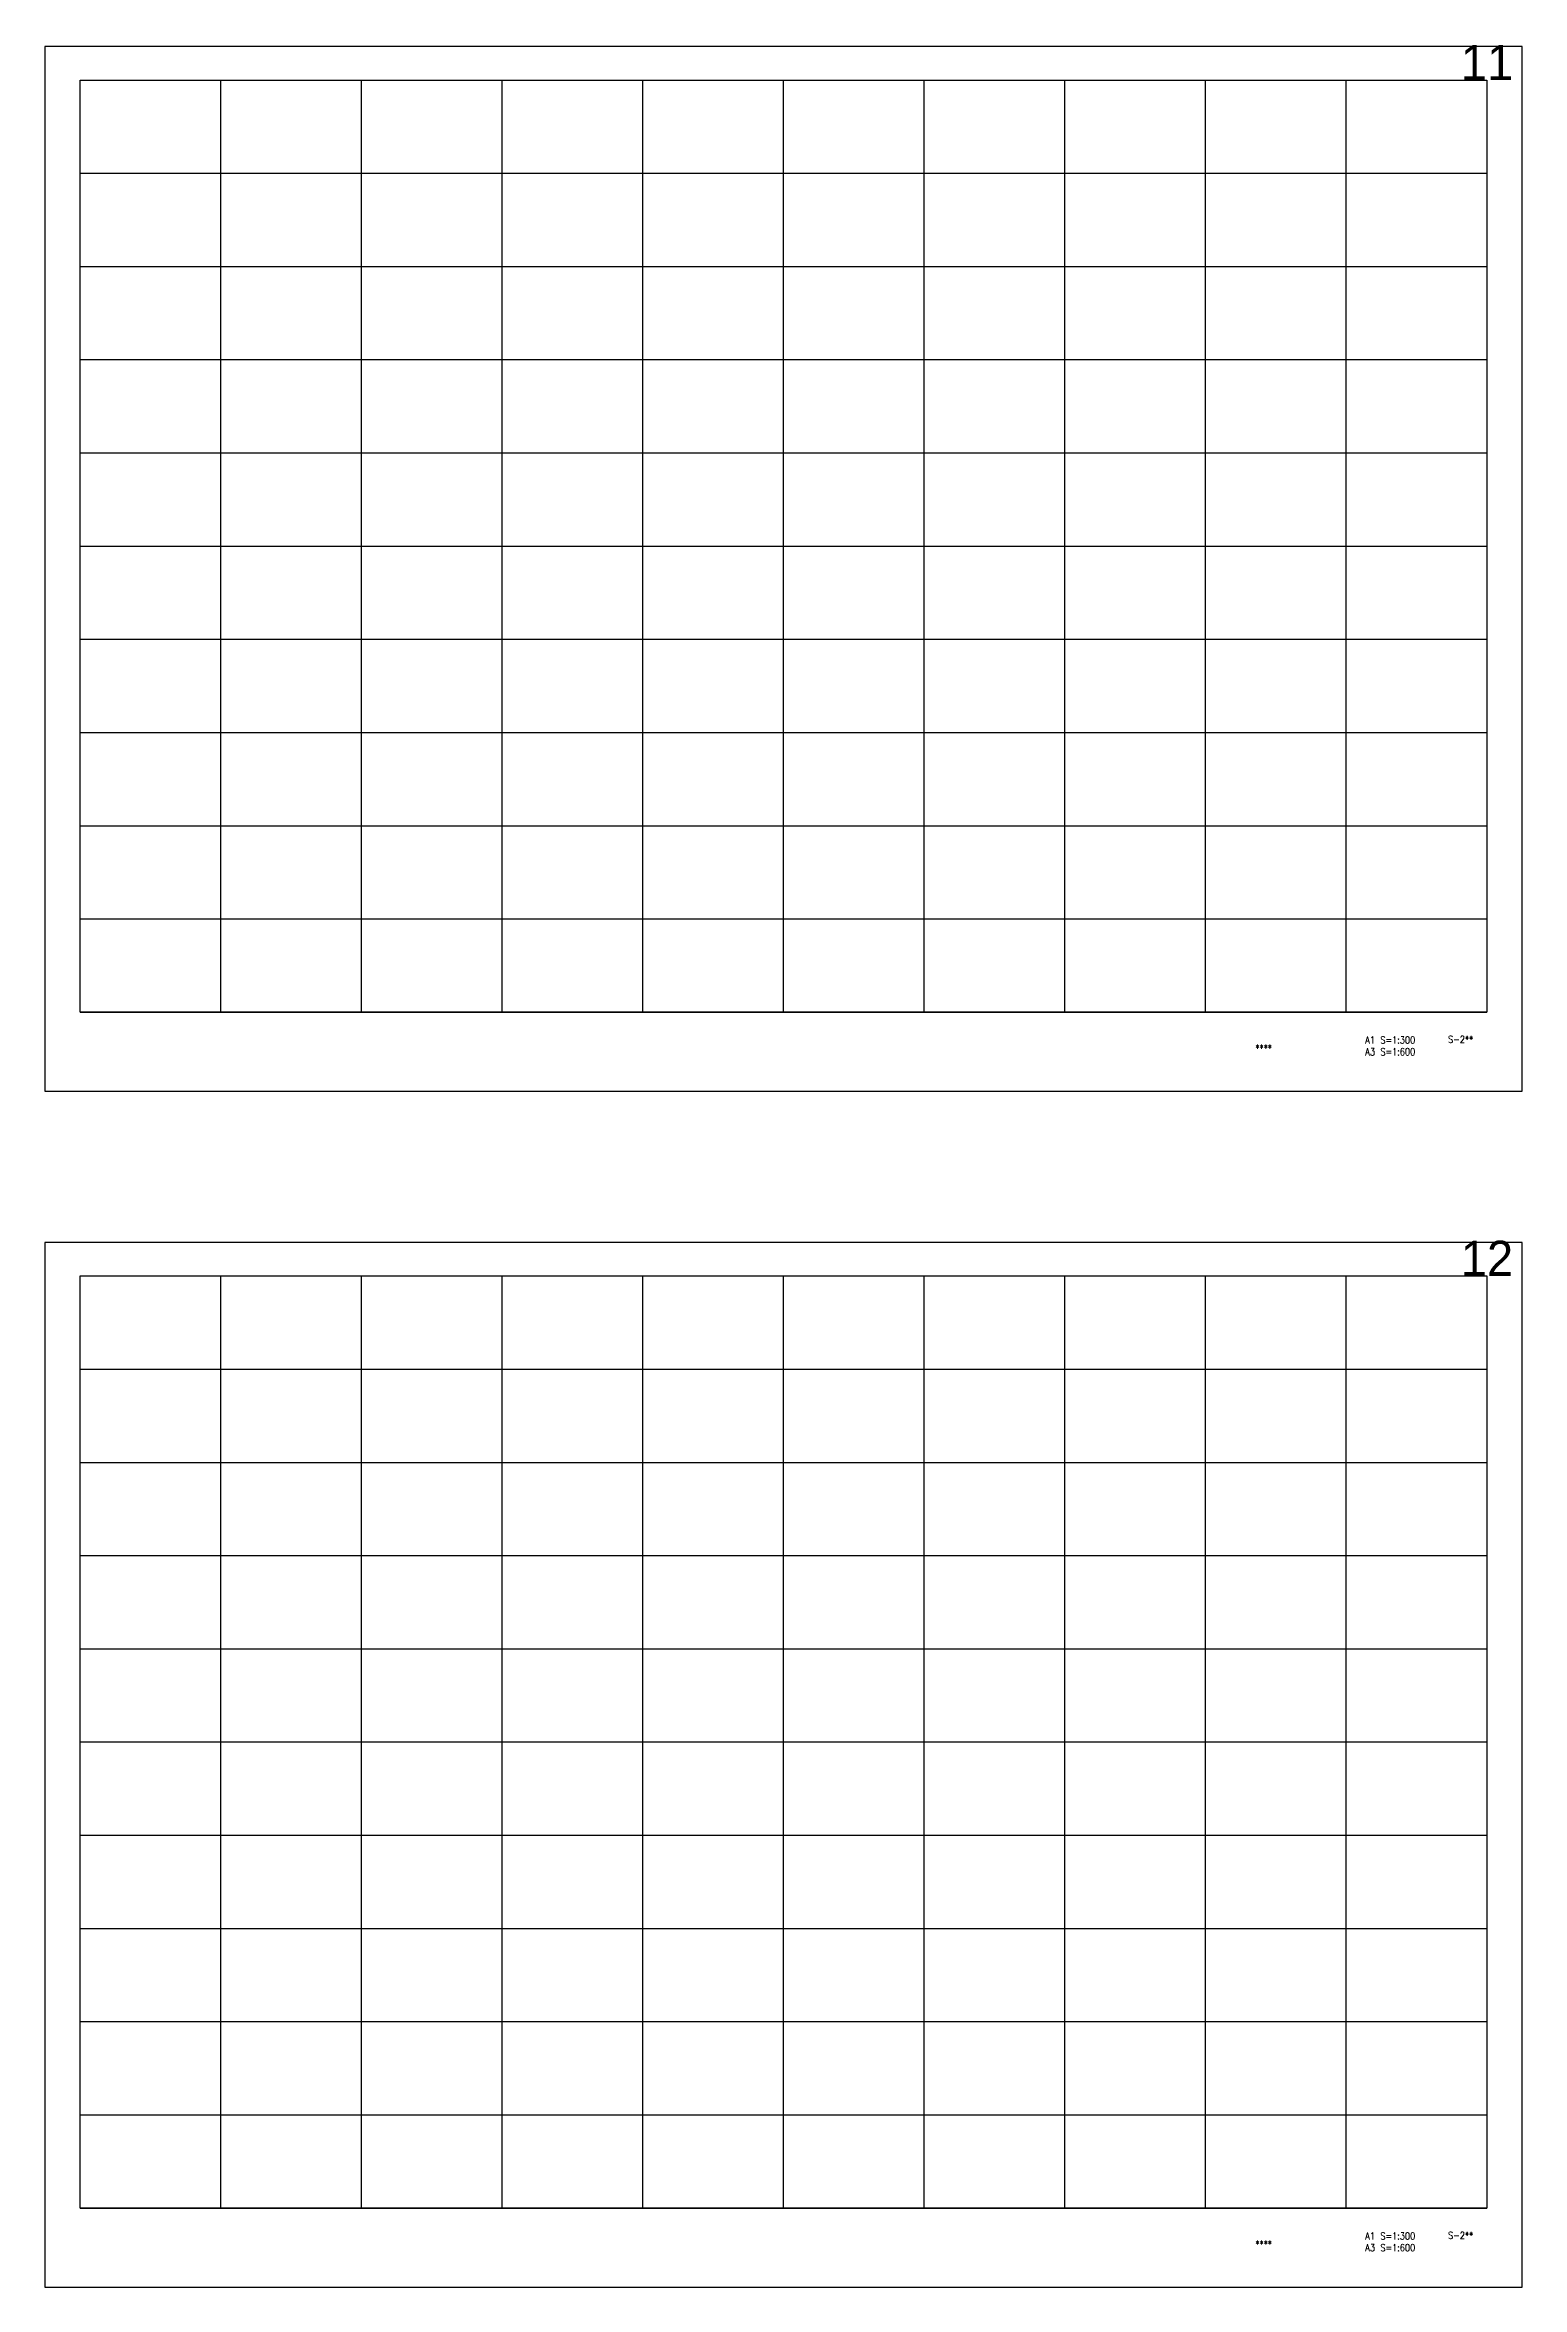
# Model space of a CAD drawing. Extents: x -129301 to 1296000, y -2685600 to 164981.
# Drawn here: x 480000 to 816000, y -509600 to 400 of the extents above; entities that cross this region are included whole.
import ezdxf
from ezdxf.enums import TextEntityAlignment as Align

# ---------------------------------------------------------------- set-up
doc = ezdxf.new("R2010")
doc.units = 0
doc.header["$MEASUREMENT"] = 0
doc.layers.add('99_レイアウト枠', color=251, linetype='CONTINUOUS', plot=False)
doc.layers.add('99_頁番号', color=6, linetype='CONTINUOUS')
doc.styles.add('DRACAD', font='txt', dxfattribs={"width": 0.85, "bigfont": 'extfont2'})
doc.styles.get("Standard").update_dxf_attribs({"font": 'Osaka.ttc'})

msp = doc.modelspace()

# ---------------------------------------------------------------- linework, layer by layer
at = {"layer": '99_レイアウト枠'}
for p, q in [((488000, -219600), (488000, -7600)), ((520000, -219600), (520000, -7600)), ((552000, -219600), (552000, -7600)), ((584000, -219600), (584000, -7600)), ((616000, -219600), (616000, -7600)), ((648000, -219600), (648000, -7600)), ((679999.99992, -219600), (679999.99992, -7600)), ((711999.99992, -219600), (711999.99992, -7600)), ((743999.99992, -219600), (743999.99992, -7600)), ((775999.99992, -219600), (775999.99992, -7600)), ((488000, -28800), (807999.99985, -28800)), ((488000, -50000), (807999.99985, -50000)), ((488000, -71200), (807999.99985, -71200)), ((488000, -92400), (807999.99985, -92400)), ((488000, -113600), (807999.99985, -113600)), ((488000, -134800), (807999.99985, -134800)), ((488000, -156000), (807999.99985, -156000)), ((488000, -177200), (807999.99985, -177200)), ((488000, -198400), (807999.99985, -198400)), ((488000, -219600), (807999.99985, -219600)), ((488000, -491600), (488000, -279600)), ((520000, -491600), (520000, -279600)), ((552000, -491600), (552000, -279600)), ((584000, -491600), (584000, -279600)), ((616000, -491600), (616000, -279600)), ((648000, -491600), (648000, -279600)), ((679999.99992, -491600), (679999.99992, -279600)), ((711999.99992, -491600), (711999.99992, -279600)), ((743999.99992, -491600), (743999.99992, -279600)), ((775999.99992, -491600), (775999.99992, -279600)), ((488000, -300800), (807999.99985, -300800)), ((488000, -322000), (807999.99985, -322000)), ((488000, -343200), (807999.99985, -343200)), ((488000, -364400), (807999.99985, -364400)), ((488000, -385600), (807999.99985, -385600)), ((488000, -406800), (807999.99985, -406800)), ((488000, -428000), (807999.99985, -428000)), ((488000, -449200), (807999.99985, -449200)), ((488000, -470400), (807999.99985, -470400)), ((488000, -491600), (807999.99985, -491600))]:
    msp.add_line(p, q, dxfattribs=at)
for points in [[(480000, -237600), (816000, -237600), (816000, 0), (480000, 0)], [(488000, -7600), (807999.99985, -7600), (807999.99985, -219600), (488000, -219600)], [(480000, -509600), (816000, -509600), (816000, -272000), (480000, -272000)], [(488000, -279600), (807999.99985, -279600), (807999.99985, -491600), (488000, -491600)]]:
    msp.add_lwpolyline(points, close=True, dxfattribs=at)

# ---------------------------------------------------------------- texts
for s, p in [('11', (807999.99985, -7600)), ('12', (807999.99985, -279600))]:
    msp.add_text(s, height=8000, dxfattribs=at).set_placement(p, align=Align.CENTER)
at = {"layer": '99_頁番号', "char_height": 1600, "attachment_point": 5, "style": 'DRACAD'}
for s, insert in [('{  ****  }', (755999.99985, -227800)), ('A1 S=1:300^JA3 S=1:600', (785999.99985, -227297.27463)), ('{S-2**}', (801999.99985, -225800)), ('{  ****  }', (755999.99985, -499800)), ('A1 S=1:300^JA3 S=1:600', (785999.99985, -499297.27463)), ('{S-2**}', (801999.99985, -497800))]:
    msp.add_mtext(s, dxfattribs=dict(at, insert=insert))

doc.saveas('drawing.dxf')
